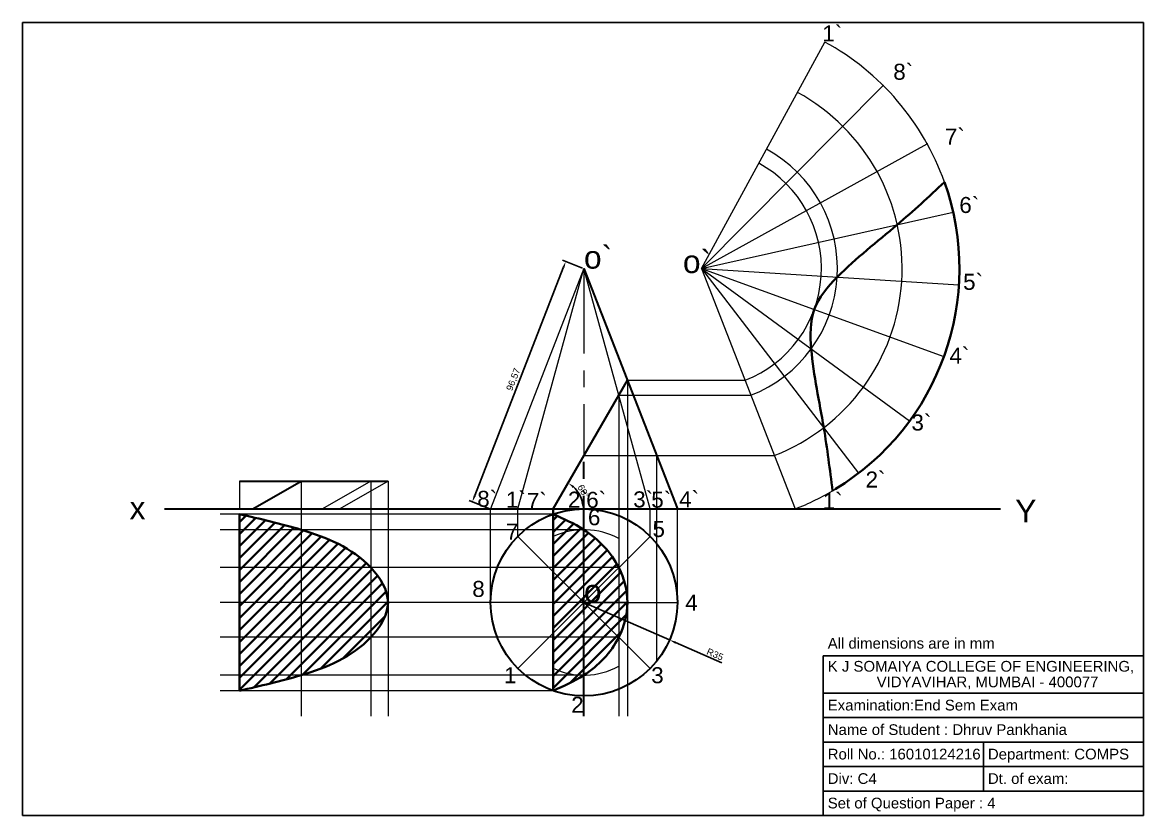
# Model space of a CAD drawing. Header units: millimetres. Extents: x 2670 to 4530, y 1869 to 2536.
# Drawn here: x 4109.3 to 4529.3, y 2238.7 to 2535.7 of the extents above; entities that cross this region are included whole.
import ezdxf

# ---------------------------------------------------------------- set-up
doc = ezdxf.new("R2010")
doc.units = ezdxf.units.MM
doc.linetypes.add('CENTER', pattern=[50.8, 31.75, -6.35, 6.35, -6.35])
doc.styles.get("Standard").update_dxf_attribs({"font": 'arial.ttf'})
doc.dimstyles.new('ISO-25', dxfattribs={"dimtxt": 2.5, "dimasz": 2.5, "dimexe": 1.25, "dimexo": 0.625, "dimtad": 1, "dimtxsty": 'Standard', "dimcen": 2.5, "dimadec": 0, "dimazin": 0, "dimtfac": 1, "dimtmove": 0, "dimatfit": 3, "dimfxl": 1, "dimarcsym": 0})
pattern_1 = [(45, (0, -50.4505), (-2.245064, 2.245064), [])]

# ---------------------------------------------------------------- blocks, each defined once
blk = doc.blocks.new('*D91')
at = {"color": 0, "lineweight": -2, "transparency": 16777216}
blk.add_arc((4308.13, 2353.56), 11.22, 12.7902, 47.2098, dxfattribs=at)
at = {"color": 0, "lineweight": 9, "transparency": 16777216}
for points in [[(4315.51, 2361.46), (4316, 2362.13), (4313.74, 2363.28)], [(4319.49, 2356.09), (4318.66, 2356), (4319.36, 2353.56)]]:
    blk.add_solid(points, dxfattribs=at)
at = {"layer": 'Defpoints', "color": 0, "lineweight": 9, "transparency": 16777216}
for p in [(4335.95, 2401.73), (4318.68, 2357.4), (4284.68, 2353.56), (4308.13, 2353.56), (4354.68, 2353.56)]:
    blk.add_point(p, dxfattribs=at)
at = {"color": 0, "lineweight": 30, "transparency": 16777216, "insert": (4319.5, 2360.12), "char_height": 2.5, "attachment_point": 5, "rotation": 300}
blk.add_mtext('60°', dxfattribs=at)
blk = doc.blocks.new('*U93')
at = {"lineweight": 9}
blk.add_line((0, -17.5), (0, 17.5), dxfattribs=at)
blk = doc.blocks.new('*U94')
at = {"color": 0, "linetype": 'ByBlock', "lineweight": -2, "transparency": 16777216}
blk.add_blockref('*U93', (4207.37, 2386.51), dxfattribs=at)
for p, rotation in [((4195, 2381.38), 45.00000000000001), ((4219.74, 2381.38), 315), ((4189.87, 2369.01), 90), ((4195, 2356.63), 135), ((4207.37, 2351.51), 180), ((4219.74, 2356.63), 225), ((4224.87, 2369.01), 270)]:
    blk.add_blockref('*U93', p, dxfattribs=dict(at, rotation=rotation))
blk = doc.blocks.new('*D95')
at = {"color": 0, "lineweight": -2, "transparency": 16777216}
for p, q in [((4319.1, 2443.79), (4311.69, 2446.67)), ((4311.94, 2443.88), (4278.76, 2358.54)), ((4284.1, 2353.79), (4276.69, 2356.67))]:
    blk.add_line(p, q, dxfattribs=at)
at = {"color": 0, "lineweight": 9, "transparency": 16777216}
for points in [[(4311.56, 2444.04), (4312.33, 2443.73), (4312.85, 2446.21)], [(4278.37, 2358.7), (4279.15, 2358.39), (4277.85, 2356.21)]]:
    blk.add_solid(points, dxfattribs=at)
at = {"layer": 'Defpoints', "color": 0, "lineweight": 9, "transparency": 16777216}
for p in [(4319.68, 2443.56), (4277.85, 2356.21), (4284.68, 2353.56)]:
    blk.add_point(p, dxfattribs=at)
at = {"color": 0, "lineweight": 9, "transparency": 16777216, "insert": (4293.37, 2401.99), "char_height": 2.5, "attachment_point": 5, "rotation": 68.7495}
blk.add_mtext('96,57', dxfattribs=at)
blk = doc.blocks.new('*D96')
at = {"color": 0, "lineweight": -2, "transparency": 16777216}
for p, q in [((4319.68, 2318.56), (4351.73, 2304.5)), ((4371.33, 2295.91), (4354.02, 2303.5))]:
    blk.add_line(p, q, dxfattribs=at)
at = {"color": 0, "lineweight": 9, "transparency": 16777216}
blk.add_solid([(4354.19, 2303.88), (4353.86, 2303.12), (4351.73, 2304.5)], dxfattribs=at)
at = {"layer": 'Defpoints', "color": 0, "lineweight": 9, "transparency": 16777216}
for p in [(4319.68, 2318.56), (4351.73, 2304.5)]:
    blk.add_point(p, dxfattribs=at)
at = {"color": 0, "lineweight": 9, "transparency": 16777216, "insert": (4368.78, 2299.11), "char_height": 2.5, "attachment_point": 5, "rotation": 336.3243}
blk.add_mtext('R35', dxfattribs=at)

msp = doc.modelspace()

# ---------------------------------------------------------------- hatches: boundary and pattern name
at = {"lineweight": 35}
h = msp.add_hatch(dxfattribs=at)
h.set_pattern_fill('ANSI31', color=256)
h.set_pattern_definition(pattern_1)
edge = h.paths.add_edge_path()
edge.add_spline(control_points=[(4213.741, 2345.781), (4206.096, 2348.083), (4198.371, 2349.841), (4190.647, 2351.599)], knot_values=[0, 0, 0, 0, 23.8156311, 23.8156311, 23.8156311, 23.8156311], degree=3, periodic=0)
edge.add_line((4190.647, 2351.599), (4190.647, 2345.781))
edge.add_line((4190.647, 2345.781), (4213.741, 2345.781))
h.paths.add_polyline_path([(4213.741, 2345.781), (4190.647, 2345.781), (4190.647, 2331.597), (4213.741, 2331.597)])
h.paths.add_polyline_path([(4213.741, 2331.597), (4190.647, 2331.597), (4190.647, 2318.559), (4213.741, 2318.559)])
h.paths.add_polyline_path([(4213.741, 2318.559), (4190.647, 2318.559), (4190.647, 2305.52), (4213.741, 2305.52)])
h.paths.add_polyline_path([(4213.741, 2305.52), (4190.647, 2305.52), (4190.647, 2291.336), (4213.741, 2291.336)])
edge = h.paths.add_edge_path()
edge.add_line((4213.741, 2291.336), (4190.647, 2291.336))
edge.add_line((4190.647, 2291.336), (4190.647, 2285.518))
edge.add_spline(control_points=[(4190.647, 2285.518), (4198.371, 2287.276), (4206.096, 2289.034), (4213.741, 2291.336)], knot_values=[0, 0, 0, 0, 23.8156311, 23.8156311, 23.8156311, 23.8156311], degree=3, periodic=0)
edge = h.paths.add_edge_path()
edge.add_spline(control_points=[(4213.741, 2291.336), (4223.271, 2294.206), (4232.679, 2297.921), (4239.819, 2305.52)], knot_values=[0, 0, 0, 0, 29.6851689, 29.6851689, 29.6851689, 29.6851689], degree=3, periodic=0)
edge.add_line((4239.819, 2305.52), (4213.741, 2305.52))
edge.add_line((4213.741, 2305.52), (4213.741, 2291.336))
h.paths.add_polyline_path([(4239.819, 2318.559), (4213.741, 2318.559), (4213.741, 2305.52), (4239.819, 2305.52)])
h.paths.add_polyline_path([(4239.819, 2331.597), (4213.741, 2331.597), (4213.741, 2318.559), (4239.819, 2318.559)])
edge = h.paths.add_edge_path()
edge.add_spline(control_points=[(4239.819, 2331.597), (4232.679, 2339.196), (4223.271, 2342.911), (4213.741, 2345.781)], knot_values=[0, 0, 0, 0, 29.6851689, 29.6851689, 29.6851689, 29.6851689], degree=3, periodic=0)
edge.add_line((4213.741, 2345.781), (4213.741, 2331.597))
edge.add_line((4213.741, 2331.597), (4239.819, 2331.597))
edge = h.paths.add_edge_path()
edge.add_spline(control_points=[(4246.273, 2318.559), (4246.273, 2323.216), (4243.318, 2327.873), (4239.819, 2331.597)], knot_values=[0, 0, 0, 0, 14.5487482, 14.5487482, 14.5487482, 14.5487482], degree=3, periodic=0)
edge.add_line((4239.819, 2331.597), (4239.819, 2318.559))
edge.add_line((4239.819, 2318.559), (4246.273, 2318.559))
edge = h.paths.add_edge_path()
edge.add_spline(control_points=[(4246.273, 2318.559), (4246.273, 2318.559), (4246.273, 2318.559), (4246.273, 2318.559)], knot_values=[68.0495776, 68.0495776, 68.0495776, 68.0495776, 68.0496158, 68.0496158, 68.0496158, 68.0496158], degree=3, periodic=0)
edge.add_spline(control_points=[(4246.273, 2318.559), (4246.273, 2318.559), (4246.273, 2318.559), (4246.273, 2318.559)], knot_values=[68.0495483, 68.0495483, 68.0495483, 68.0495483, 68.0495776, 68.0495776, 68.0495776, 68.0495776], degree=3, periodic=0)
edge.add_line((4246.273, 2318.559), (4239.819, 2318.559))
edge.add_line((4239.819, 2318.559), (4239.819, 2305.52))
edge.add_spline(control_points=[(4239.819, 2305.52), (4243.318, 2309.244), (4246.273, 2313.901), (4246.273, 2318.559)], knot_values=[68.0496158, 68.0496158, 68.0496158, 68.0496158, 82.5983743, 82.5983743, 82.5983743, 82.5983743], degree=3, periodic=0)
h = msp.add_hatch(dxfattribs=at)
h.set_pattern_fill('ANSI31', color=256)
h.set_pattern_definition(pattern_1)
edge = h.paths.add_edge_path()
edge.add_spline(control_points=[(4319.68, 2345.781), (4316.047, 2348.132), (4312.09, 2349.866), (4308.133, 2351.599)], knot_values=[0, 0, 0, 0, 12.9299762, 12.9299762, 12.9299762, 12.9299762], degree=3, periodic=0)
edge.add_line((4308.133, 2351.599), (4308.133, 2343.21))
edge.add_arc((4319.68, 2318.559), 27.222, 90, 115.0985, ccw=False)
edge = h.paths.add_edge_path()
edge.add_arc((4319.68, 2318.559), 27.222, 90, 115.0985)
edge.add_line((4308.133, 2343.21), (4308.133, 2285.518))
edge.add_spline(control_points=[(4308.133, 2285.518), (4312.09, 2287.252), (4316.047, 2288.985), (4319.68, 2291.336)], knot_values=[0, 0, 0, 0, 12.9299762, 12.9299762, 12.9299762, 12.9299762], degree=3, periodic=0)
edge.add_line((4319.68, 2291.336), (4319.68, 2345.781))
edge = h.paths.add_edge_path()
edge.add_spline(control_points=[(4332.719, 2331.597), (4329.789, 2337.401), (4325.094, 2342.277), (4319.68, 2345.781)], knot_values=[0, 0, 0, 0, 19.2660275, 19.2660275, 19.2660275, 19.2660275], degree=3, periodic=0)
edge.add_line((4319.68, 2345.781), (4319.68, 2291.336))
edge.add_spline(control_points=[(4319.68, 2291.336), (4325.094, 2294.84), (4329.789, 2299.717), (4332.719, 2305.52)], knot_values=[0, 0, 0, 0, 19.2660275, 19.2660275, 19.2660275, 19.2660275], degree=3, periodic=0)
edge.add_line((4332.719, 2305.52), (4332.719, 2331.597))
edge = h.paths.add_edge_path()
edge.add_spline(control_points=[(4335.946, 2318.559), (4335.946, 2323.055), (4334.762, 2327.551), (4332.719, 2331.597)], knot_values=[32.1960037, 32.1960037, 32.1960037, 32.1960037, 45.6281667, 45.6281667, 45.6281667, 45.6281667], degree=3, periodic=0)
edge.add_line((4332.719, 2331.597), (4332.719, 2305.52))
edge.add_spline(control_points=[(4332.719, 2305.52), (4334.762, 2309.566), (4335.946, 2314.062), (4335.946, 2318.559)], knot_values=[0, 0, 0, 0, 13.4322061, 13.4322061, 13.4322061, 13.4322061], degree=3, periodic=0)
edge.add_spline(control_points=[(4335.946, 2318.559), (4335.946, 2318.559), (4335.946, 2318.559), (4335.946, 2318.559)], knot_values=[45.6281667, 45.6281667, 45.6281667, 45.6281667, 45.6282099, 45.6282099, 45.6282099, 45.6282099], degree=3, periodic=0)

# ---------------------------------------------------------------- linework, layer by layer
for p, q in [((4109.314, 2535.748), (4529.314, 2535.748)), ((4109.314, 2238.748), (4109.314, 2535.748)), ((4109.314, 2535.748), (4319.314, 2535.748)), ((4109.314, 2535.748), (4119.314, 2535.748)), ((4119.314, 2535.748), (4109.314, 2535.748)), ((4109.314, 2535.748), (4259.314, 2535.748)), ((4529.314, 2535.748), (4529.314, 2238.748)), ((4109.314, 2455.748), (4109.314, 2454.748)), ((4109.314, 2455.748), (4109.314, 2445.748)), ((4409.314, 2298.572), (4529.314, 2298.572)), ((4409.314, 2238.748), (4409.314, 2298.572)), ((4529.314, 2293.748), (4529.314, 2238.748)), ((4409.314, 2284.582), (4529.314, 2284.582)), ((4409.314, 2275.415), (4529.314, 2275.415)), ((4409.314, 2266.248), (4529.314, 2266.248)), ((4469.314, 2266.248), (4469.314, 2247.915)), ((4409.314, 2257.082), (4529.314, 2257.082)), ((4409.314, 2247.915), (4529.314, 2247.915)), ((4529.314, 2238.748), (4109.314, 2238.748)), ((4529.314, 2238.748), (4409.314, 2238.748))]:
    msp.add_line(p, q)
at = {"lineweight": 9}
for p, q in [((4363.752, 2443.559), (4409.867, 2528.406)), ((4363.752, 2443.559), (4431.799, 2512.076)), ((4363.752, 2443.559), (4448.276, 2490.255)), ((4363.752, 2443.559), (4457.977, 2464.691)), ((4319.68, 2443.559), (4284.68, 2353.559)), ((4294.931, 2353.559), (4319.68, 2443.559)), ((4344.429, 2353.559), (4319.68, 2443.559)), ((4363.752, 2443.559), (4398.752, 2353.559)), ((4363.752, 2443.559), (4460.123, 2437.433)), ((4363.752, 2443.559), (4454.543, 2410.665)), ((4363.752, 2443.559), (4441.683, 2386.535)), ((4363.752, 2443.559), (4422.576, 2366.977)), ((4335.946, 2401.732), (4335.946, 2275.964)), ((4335.946, 2401.732), (4380.018, 2401.732)), ((4332.719, 2396.142), (4332.719, 2275.964)), ((4332.719, 2396.142), (4382.191, 2396.142)), ((4319.68, 2373.559), (4346.902, 2373.559)), ((4346.902, 2373.559), (4346.902, 2296.56)), ((4346.902, 2373.559), (4390.974, 2373.559)), ((4190.647, 2364.006), (4190.647, 2353.559)), ((4213.741, 2364.006), (4213.741, 2275.964)), ((4239.819, 2364.006), (4221.724, 2353.559)), ((4246.273, 2364.006), (4228.178, 2353.559)), ((4239.819, 2364.006), (4239.819, 2275.964)), ((4246.273, 2364.006), (4246.273, 2275.964)), ((4284.68, 2318.559), (4284.68, 2353.559)), ((4294.931, 2343.307), (4294.931, 2353.559)), ((4344.429, 2343.307), (4344.429, 2353.559)), ((4354.68, 2318.559), (4354.68, 2353.559)), ((4308.133, 2351.599), (4183.407, 2351.599)), ((4319.68, 2345.781), (4183.407, 2345.781)), ((4332.719, 2331.597), (4183.407, 2331.597)), ((4335.946, 2318.559), (4183.407, 2318.559)), ((4332.719, 2305.52), (4183.407, 2305.52)), ((4319.68, 2291.336), (4183.407, 2291.336)), ((4308.133, 2285.518), (4183.407, 2285.518))]:
    msp.add_line(p, q, dxfattribs=at)
at = {"lineweight": 30}
for p, q in [((4319.68, 2443.559), (4354.68, 2353.559)), ((4308.133, 2353.559), (4335.946, 2401.732)), ((4190.647, 2364.006), (4246.273, 2364.006)), ((4162.5, 2353.559), (4475.774, 2353.559)), ((4284.68, 2353.559), (4354.68, 2353.559))]:
    msp.add_line(p, q, dxfattribs=at)
at = {"linetype": 'CENTER', "lineweight": 9}
msp.add_line((4319.68, 2443.559), (4319.68, 2373.559), dxfattribs=at)
at = {"linetype": 'CENTER', "lineweight": 30}
for p, q in [((4319.68, 2275.964), (4319.68, 2373.559)), ((4195.646, 2353.559), (4213.741, 2364.006))]:
    msp.add_line(p, q, dxfattribs=at)
at = {"lineweight": 35}
for p, q in [((4308.133, 2353.559), (4308.133, 2285.518)), ((4190.647, 2351.599), (4190.647, 2285.518))]:
    msp.add_line(p, q, dxfattribs=at)
at = {"lineweight": 30}
msp.add_circle((4319.68, 2318.559), 35, dxfattribs=at)
at = {"lineweight": 9}
for centre, radius, start, end in [((4363.752, 2443.559), 96.566, 19.59445, 61.4753), ((4363.752, 2443.559), 75.107, 291.25051, 61.4753), ((4363.752, 2443.559), 50.875, 291.25051, 61.4753), ((4363.752, 2443.559), 44.878, 291.25051, 61.4753), ((4363.752, 2443.559), 96.566, 291.25051, 301.1732), ((4319.68, 2318.559), 27.222, 61.38148, 115.0985), ((4319.68, 2318.559), 27.222, 244.9015, 298.61852)]:
    msp.add_arc(centre, radius, start, end, dxfattribs=at)
at = {"lineweight": 35}
msp.add_arc((4363.752, 2443.559), 96.566, 301.1732, 19.59445, dxfattribs=at)
for points in [[(4412.778, 2360.363), (4409.504, 2383.995), (4404.81, 2413.516), (4405.946, 2428.272), (4414.525, 2440.331), (4437.038, 2459.995), (4454.726, 2475.943)], [(4190.647, 2351.599), (4213.741, 2345.781), (4239.819, 2331.597), (4246.273, 2318.559), (4239.819, 2305.52), (4213.741, 2291.336), (4190.647, 2285.518)], [(4308.133, 2351.599), (4319.68, 2345.781), (4332.719, 2331.597), (4335.946, 2318.559), (4332.719, 2305.52), (4319.68, 2291.336), (4308.133, 2285.518)]]:
    msp.add_spline(points, degree=3, dxfattribs=at)
at = {"lineweight": 9}
for p in [(4431.799, 2512.076), (4448.276, 2490.255), (4457.977, 2464.691), (4460.123, 2437.433), (4454.543, 2410.665), (4441.683, 2386.535), (4422.576, 2366.977)]:
    msp.add_point(p, dxfattribs=at)

# ---------------------------------------------------------------- block references
at = {"lineweight": 35}
msp.add_blockref('*U94', (112.31, -50.45), dxfattribs=at)

# ---------------------------------------------------------------- texts
at = {"lineweight": 9}
for s, height, p in [('1`', 6, (4408.971, 2528.629)), ('8`', 6, (4435.54, 2514.271)), ('7`', 6, (4454.889, 2490.019)), ('6`', 6, (4460.287, 2464.389)), ('o`', 8.5, (4319.68, 2443.559)), ('o`', 8.5, (4356.75, 2441.909)), ('5`', 6, (4461.708, 2435.616)), ('4`', 6, (4456.591, 2407.991)), ('3`', 6, (4442.357, 2382.931)), ('2`', 6, (4425.165, 2361.577)), ('8`', 6, (4279.695, 2354.36)), ('1`', 6, (4290.462, 2354.064)), ('2`', 6, (4313.689, 2354.038)), ('3`', 6, (4338.124, 2354.154)), ('5`', 6, (4344.886, 2354.045)), ('4`', 6, (4355.338, 2354.21)), ('7`', 6, (4298.302, 2353.559)), ('6`', 6, (4320.52, 2353.969)), ('1`', 6, (4409.108, 2353.559)), ('6', 6, (4321.162, 2347.459)), ('7', 6, (4290.466, 2342.082)), ('5', 6, (4345.352, 2343.063)), ('8', 6, (4277.836, 2320.627)), ('o', 8.5, (4319.68, 2318.559)), ('4', 6, (4357.614, 2315.461)), ('1', 6, (4289.749, 2288.311)), ('3', 6, (4344.873, 2288.306)), ('2', 6, (4314.894, 2277.24))]:
    msp.add_text(s, height=height, dxfattribs=at).set_placement(p)
at = {"lineweight": 30}
msp.add_text('x', height=8.5, dxfattribs=at).set_placement((4149.459, 2349.694))
for s, height, p in [('All dimensions are in mm', 4.00791, (4410.992, 2301.254)), ('K J SOMAIYA COLLEGE OF ENGINEERING, ', 4.00791, (4410.992, 2292.646)), ('VIDYAVIHAR, MUMBAI - 400077', 4.00791, (4429.328, 2286.794)), ('Examination:End Sem Exam ', 4.00791, (4410.992, 2278.098)), ('Name of Student : Dhruv Pankhania', 4.00791, (4410.992, 2268.931)), ('Roll No.: 16010124216', 4.00791, (4410.992, 2259.764)), ('Department: COMPS ', 4.00791, (4470.992, 2259.764)), ('Div: C4 ', 4.0079, (4410.992, 2250.598)), ('Dt. of exam:', 4.00791, (4470.992, 2250.598)), ('Set of Question Paper : 4', 4.00791, (4410.992, 2241.431))]:
    msp.add_text(s, height=height).set_placement(p)
at = {"lineweight": 9, "insert": (4481.232, 2357.019), "char_height": 8.5, "attachment_point": 1}
msp.add_mtext_dynamic_manual_height_columns('Y', width=15.51757, gutter_width=42.5, heights=[0], dxfattribs=at)

# ---------------------------------------------------------------- dimensions: what is measured, and where the dimension line sits
at = {"lineweight": 9}
dim = msp.add_aligned_dim(p1=(4319.68, 2443.559), p2=(4284.68, 2353.559), distance=-7.327, dimstyle='ISO-25', dxfattribs=at)
dim.commit()
dim.dimension.update_dxf_attribs({"geometry": '*D95', "text_midpoint": (4293.368, 2401.985)})
at = {"lineweight": 30}
dim = msp.add_angular_dim_2l(base=(4318.679, 2357.397), line1=((4284.68, 2353.559), (4354.68, 2353.559)), line2=((4308.133, 2353.559), (4335.946, 2401.732)), dimstyle='ISO-25', dxfattribs=at)
dim.commit()
dim.dimension.update_dxf_attribs({"geometry": '*D91', "text_midpoint": (4319.499, 2360.121)})
at = {"lineweight": 9}
dim = msp.add_radius_dim(center=(4319.68, 2318.559), mpoint=(4351.734, 2304.504), dimstyle='ISO-25', dxfattribs=at)
dim.commit()
dim.dimension.update_dxf_attribs({"geometry": '*D96', "text_midpoint": (4368.012, 2297.367), "dimtype": 164})

doc.saveas('drawing.dxf')
